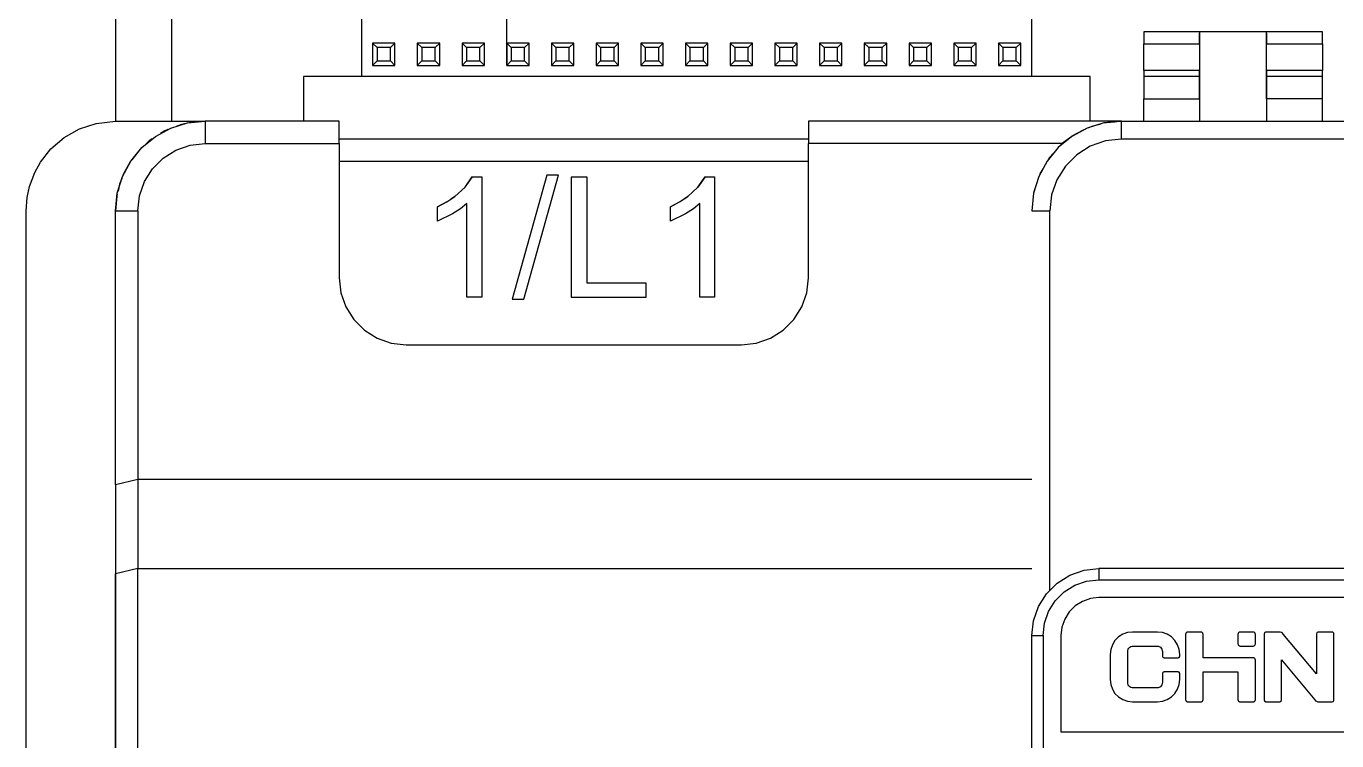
# Model space of a CAD drawing. Header units: millimetres. Extents: x 0 to 156, y 0 to 155.
# Drawn here: x 0 to 58.6, y 92.8 to 124.8 of the extents above; entities that cross this region are included whole.
import ezdxf

# ---------------------------------------------------------------- set-up
doc = ezdxf.new("R2010")
doc.units = ezdxf.units.MM

# ---------------------------------------------------------------- blocks, each defined once
blk = doc.blocks.new('CHINT_70dbcf6fe7c4519691b3c42ff544d895_FACE_0')
at = {"color": 7, "linetype": 'CONTINUOUS', "true_color": 0x40d9ff}
for p, q in [((6.5, 136.458), (6.5, 120.5)), ((15.7, 123.8), (15.5, 124)), ((15.5, 124), (15.5, 123)), ((16.5, 124), (15.5, 124)), ((15.7, 123.8), (15.7, 123.2)), ((16.3, 123.8), (15.7, 123.8)), ((16.3, 123.8), (16.5, 124)), ((16.3, 123.2), (16.3, 123.8)), ((16.5, 123), (16.5, 124)), ((17.7, 123.8), (17.5, 124)), ((17.5, 124), (17.5, 123)), ((18.5, 124), (17.5, 124)), ((17.7, 123.8), (17.7, 123.2)), ((18.3, 123.8), (17.7, 123.8)), ((18.3, 123.8), (18.5, 124)), ((18.3, 123.2), (18.3, 123.8)), ((18.5, 123), (18.5, 124)), ((19.7, 123.8), (19.5, 124)), ((19.5, 124), (19.5, 123)), ((20.5, 124), (19.5, 124)), ((19.7, 123.8), (19.7, 123.2)), ((20.3, 123.8), (19.7, 123.8)), ((20.3, 123.8), (20.5, 124)), ((20.3, 123.2), (20.3, 123.8)), ((20.5, 123), (20.5, 124)), ((21.7, 123.8), (21.5, 124)), ((21.5, 124), (21.5, 123)), ((22.5, 124), (21.5, 124)), ((21.7, 123.8), (21.7, 123.2)), ((22.3, 123.8), (21.7, 123.8)), ((22.3, 123.8), (22.5, 124)), ((22.3, 123.2), (22.3, 123.8)), ((22.5, 123), (22.5, 124)), ((23.7, 123.8), (23.5, 124)), ((23.5, 124), (23.5, 123)), ((24.5, 124), (23.5, 124)), ((23.7, 123.8), (23.7, 123.2)), ((24.3, 123.8), (23.7, 123.8)), ((24.3, 123.8), (24.5, 124)), ((24.3, 123.2), (24.3, 123.8)), ((24.5, 123), (24.5, 124)), ((25.7, 123.8), (25.5, 124)), ((25.5, 124), (25.5, 123)), ((26.5, 124), (25.5, 124)), ((25.7, 123.8), (25.7, 123.2)), ((26.3, 123.8), (25.7, 123.8)), ((26.3, 123.8), (26.5, 124)), ((26.3, 123.2), (26.3, 123.8)), ((26.5, 123), (26.5, 124)), ((27.7, 123.8), (27.5, 124)), ((27.5, 124), (27.5, 123)), ((28.5, 124), (27.5, 124)), ((27.7, 123.8), (27.7, 123.2)), ((28.3, 123.8), (27.7, 123.8)), ((28.3, 123.8), (28.5, 124)), ((28.3, 123.2), (28.3, 123.8)), ((28.5, 123), (28.5, 124)), ((29.7, 123.8), (29.5, 124)), ((29.5, 124), (29.5, 123)), ((30.5, 124), (29.5, 124)), ((29.7, 123.8), (29.7, 123.2)), ((30.3, 123.8), (29.7, 123.8)), ((30.3, 123.8), (30.5, 124)), ((30.3, 123.2), (30.3, 123.8)), ((30.5, 123), (30.5, 124)), ((31.7, 123.8), (31.5, 124)), ((31.5, 124), (31.5, 123)), ((32.5, 124), (31.5, 124)), ((31.7, 123.8), (31.7, 123.2)), ((32.3, 123.8), (31.7, 123.8)), ((32.3, 123.8), (32.5, 124)), ((32.3, 123.2), (32.3, 123.8)), ((32.5, 123), (32.5, 124)), ((33.7, 123.8), (33.5, 124)), ((33.5, 124), (33.5, 123)), ((34.5, 124), (33.5, 124)), ((33.7, 123.8), (33.7, 123.2)), ((34.3, 123.8), (33.7, 123.8)), ((34.3, 123.8), (34.5, 124)), ((34.3, 123.2), (34.3, 123.8)), ((34.5, 123), (34.5, 124)), ((35.7, 123.8), (35.5, 124)), ((35.5, 124), (35.5, 123)), ((36.5, 124), (35.5, 124)), ((35.7, 123.8), (35.7, 123.2)), ((36.3, 123.8), (35.7, 123.8)), ((36.3, 123.8), (36.5, 124)), ((36.3, 123.2), (36.3, 123.8)), ((36.5, 123), (36.5, 124)), ((37.7, 123.8), (37.5, 124)), ((37.5, 124), (37.5, 123)), ((38.5, 124), (37.5, 124)), ((37.7, 123.8), (37.7, 123.2)), ((38.3, 123.8), (37.7, 123.8)), ((38.3, 123.8), (38.5, 124)), ((38.3, 123.2), (38.3, 123.8)), ((38.5, 123), (38.5, 124)), ((39.7, 123.8), (39.5, 124)), ((39.5, 124), (39.5, 123)), ((40.5, 124), (39.5, 124)), ((39.7, 123.8), (39.7, 123.2)), ((40.3, 123.8), (39.7, 123.8)), ((40.3, 123.8), (40.5, 124)), ((40.3, 123.2), (40.3, 123.8)), ((40.5, 123), (40.5, 124)), ((41.7, 123.8), (41.5, 124)), ((41.5, 124), (41.5, 123)), ((42.5, 124), (41.5, 124)), ((41.7, 123.8), (41.7, 123.2)), ((42.3, 123.8), (41.7, 123.8)), ((42.3, 123.8), (42.5, 124)), ((42.3, 123.2), (42.3, 123.8)), ((42.5, 123), (42.5, 124)), ((43.7, 123.8), (43.5, 124)), ((43.5, 124), (43.5, 123)), ((44.5, 124), (43.5, 124)), ((43.7, 123.8), (43.7, 123.2)), ((44.3, 123.8), (43.7, 123.8)), ((44.3, 123.8), (44.5, 124)), ((44.3, 123.2), (44.3, 123.8)), ((44.5, 123), (44.5, 124)), ((15.7, 123.2), (15.5, 123)), ((15.7, 123.2), (16.3, 123.2)), ((16.3, 123.2), (16.5, 123)), ((17.7, 123.2), (17.5, 123)), ((17.7, 123.2), (18.3, 123.2)), ((18.3, 123.2), (18.5, 123)), ((19.7, 123.2), (19.5, 123)), ((19.7, 123.2), (20.3, 123.2)), ((20.3, 123.2), (20.5, 123)), ((21.7, 123.2), (21.5, 123)), ((21.7, 123.2), (22.3, 123.2)), ((22.3, 123.2), (22.5, 123)), ((23.7, 123.2), (23.5, 123)), ((23.7, 123.2), (24.3, 123.2)), ((24.3, 123.2), (24.5, 123)), ((25.7, 123.2), (25.5, 123)), ((25.7, 123.2), (26.3, 123.2)), ((26.3, 123.2), (26.5, 123)), ((27.7, 123.2), (27.5, 123)), ((27.7, 123.2), (28.3, 123.2)), ((28.3, 123.2), (28.5, 123)), ((29.7, 123.2), (29.5, 123)), ((29.7, 123.2), (30.3, 123.2)), ((30.3, 123.2), (30.5, 123)), ((31.7, 123.2), (31.5, 123)), ((31.7, 123.2), (32.3, 123.2)), ((32.3, 123.2), (32.5, 123)), ((33.7, 123.2), (33.5, 123)), ((33.7, 123.2), (34.3, 123.2)), ((34.3, 123.2), (34.5, 123)), ((35.7, 123.2), (35.5, 123)), ((35.7, 123.2), (36.3, 123.2)), ((36.3, 123.2), (36.5, 123)), ((37.7, 123.2), (37.5, 123)), ((37.7, 123.2), (38.3, 123.2)), ((38.3, 123.2), (38.5, 123)), ((39.7, 123.2), (39.5, 123)), ((39.7, 123.2), (40.3, 123.2)), ((40.3, 123.2), (40.5, 123)), ((41.7, 123.2), (41.5, 123)), ((41.7, 123.2), (42.3, 123.2)), ((42.3, 123.2), (42.5, 123)), ((43.7, 123.2), (43.5, 123)), ((43.7, 123.2), (44.3, 123.2)), ((44.3, 123.2), (44.5, 123)), ((15.5, 123), (16.5, 123)), ((17.5, 123), (18.5, 123)), ((19.5, 123), (20.5, 123)), ((21.5, 123), (22.5, 123)), ((23.5, 123), (24.5, 123)), ((25.5, 123), (26.5, 123)), ((27.5, 123), (28.5, 123)), ((29.5, 123), (30.5, 123)), ((31.5, 123), (32.5, 123)), ((33.5, 123), (34.5, 123)), ((35.5, 123), (36.5, 123)), ((37.5, 123), (38.5, 123)), ((39.5, 123), (40.5, 123)), ((41.5, 123), (42.5, 123)), ((43.5, 123), (44.5, 123)), ((52.5, 122.5), (50, 122.5)), ((58, 122.5), (55.5, 122.5)), ((52.5, 121.5), (52.5, 120.5)), ((55.5, 121.5), (55.5, 120.5)), ((35, 119.7), (14, 119.7)), ((46.734, 119.79), (46.354, 119.5)), ((46.354, 119.5), (35, 119.5)), ((46.274, 119.413), (46.354, 119.5)), ((35, 118.7), (14, 118.7)), ((19.952, 118.022), (19.632, 117.559)), ((30.374, 118.022), (30.054, 117.559)), ((18.819, 116.896), (18.4, 116.671)), ((19.181, 117.142), (18.996, 117.016)), ((29.241, 116.896), (28.822, 116.671)), ((29.604, 117.142), (29.418, 117.016)), ((45.8, 99.516), (45.8, 116.5)), ((4, 104.264), (5, 104.5)), ((5, 104.5), (5, 100.5)), ((5, 104.5), (45, 104.5)), ((4, 104.264), (4, 50.736)), ((4, 104.264), (4, 100.264)), ((5, 100.5), (4, 100.264)), ((5, 54.5), (5, 100.5)), ((5, 100.5), (45, 100.5)), ((4, 54.736), (4, 100.264))]:
    blk.add_line(p, q, dxfattribs=at)
for points in [[(16, 153), (15, 152), (15, 122.5)], [(45, 122.5), (45, 152), (44, 153)], [(6.5, 136.458), (5.985, 136.327), (5.57, 136.141), (5.223, 135.916), (4.835, 135.575), (4.487, 135.142), (4.226, 134.66), (4.061, 134.125), (4.015, 133.821), (4, 133.5), (4, 120.5)], [(21.5, 123), (21.5, 135.742), (21.5, 135)], [(52.5, 124.5), (50, 124.5), (50, 124.439), (50, 124.259), (50, 123.964)], [(55.5, 121.5), (55.5, 124.439), (55.5, 124.5), (52.5, 124.5), (52.5, 124.439), (52.5, 121.5)], [(52.5, 123.964), (52.5, 124.259), (52.5, 124.439)], [(58, 123.964), (58, 124.259), (58, 124.439), (58, 124.5), (55.5, 124.5)], [(55.5, 124.439), (55.5, 124.259), (55.5, 123.964)], [(52.5, 123.964), (52.5, 122.768), (50, 122.768), (50, 123.964), (52.5, 123.964)], [(58, 123.964), (58, 122.768), (55.5, 122.768), (55.5, 123.964), (58, 123.964)], [(50, 122.768), (50, 122.621), (50, 122.53), (50, 122.5)], [(52.5, 122.5), (52.5, 122.53), (52.5, 122.621), (52.5, 122.768)], [(55.5, 122.768), (55.5, 122.621), (55.5, 122.53), (55.5, 122.5)], [(58, 122.5), (58, 122.53), (58, 122.621), (58, 122.768)], [(47.6, 120.5), (47.6, 122.5), (12.4, 122.5), (12.4, 120.5)], [(50, 122.5), (50, 122.456), (50, 122.327), (50, 122.118), (50, 121.838), (50, 121.5)], [(52.5, 121.5), (52.5, 121.838), (52.5, 122.118), (52.5, 122.327), (52.5, 122.456), (52.5, 122.5)], [(55.5, 122.5), (55.5, 122.456), (55.5, 122.327), (55.5, 122.118), (55.5, 121.838), (55.5, 121.5)], [(58, 121.5), (58, 121.838), (58, 122.118), (58, 122.327), (58, 122.456), (58, 122.5)], [(50, 120.5), (50, 121.5), (52.5, 121.5)], [(58, 120.5), (58, 121.5), (55.5, 121.5)], [(4, 34.5), (3.454, 34.536), (2.954, 34.638), (2.202, 34.927), (1.505, 35.374), (1.047, 35.8), (0.649, 36.313), (0.355, 36.853), (0.179, 37.319), (0.051, 37.856), (0, 38.5), (0, 116.5), (0.043, 117.092), (0.152, 117.591), (0.386, 118.214), (0.636, 118.666), (1.107, 119.263), (1.693, 119.768), (2.38, 120.157), (3.134, 120.407), (4, 120.5)], [(4, 120.5), (8, 120.5), (8, 119.5), (14, 119.5)], [(4, 116.5), (4.077, 117.28), (4.304, 118.031), (4.674, 118.722), (5.172, 119.328), (5.778, 119.826), (6.469, 120.196), (7.22, 120.423), (8, 120.5)], [(7.153, 120.403), (6.954, 120.362), (6.711, 120.269)], [(8, 120.5), (7.454, 120.464), (7.284, 120.429)], [(14, 119.5), (14, 120.5), (8, 120.5)], [(49, 120.5), (35, 120.5), (35, 119.5)], [(49, 120.5), (48.22, 120.423), (47.469, 120.196), (46.778, 119.826), (46.172, 119.328), (45.674, 118.722), (45.304, 118.031), (45.077, 117.28), (45, 116.5), (45.8, 116.5)], [(47.54, 120.217), (47.735, 120.295), (48.101, 120.387)], [(48.261, 120.427), (48.335, 120.446), (48.7, 120.476)], [(48.7, 120.47), (48.7, 120.489), (48.8, 120.495), (48.9, 120.499), (49, 120.5)], [(67.5, 119.7), (49, 119.7), (49, 120.5), (67.5, 120.5)], [(5.638, 119.712), (5.505, 119.626), (5.287, 119.423)], [(6.336, 120.125), (6.202, 120.073), (6.014, 119.952)], [(49, 119.7), (48.288, 119.62), (47.612, 119.383), (47.005, 119.002), (46.498, 118.495), (46.117, 117.888), (45.88, 117.212), (45.8, 116.5)], [(46.789, 119.832), (46.804, 119.844), (47.3, 120.12), (47.417, 120.168)], [(5.127, 119.275), (5.047, 119.2), (4.72, 118.778)], [(5, 116.5), (5.075, 117.168), (5.297, 117.802), (5.655, 118.37), (6.13, 118.845), (6.698, 119.203), (7.332, 119.425), (8, 119.5)], [(14, 119.5), (14, 113.5), (14.075, 112.832), (14.297, 112.198), (14.655, 111.63), (15.13, 111.155), (15.698, 110.797), (16.332, 110.575), (17, 110.5), (32, 110.5), (32.668, 110.575), (33.302, 110.797), (33.87, 111.155), (34.345, 111.63), (34.703, 112.198), (34.925, 112.832), (35, 113.5), (35, 119.5)], [(45.955, 119.065), (45.782, 118.876), (45.737, 118.799)], [(4.668, 118.712), (4.649, 118.687), (4.355, 118.147), (4.327, 118.073)], [(4.278, 117.943), (4.179, 117.681), (4.107, 117.379)], [(19.952, 118.022), (20.38, 118.022), (20.38, 112.63), (19.722, 112.63), (19.722, 116.829), (19.428, 116.582), (19.078, 116.355), (18.4, 116.034), (18.4, 116.671)], [(18.4, 116.671), (18.814, 116.893), (19.18, 117.141), (19.633, 117.56), (19.952, 118.022)], [(22.269, 112.542), (23.822, 118.088), (23.291, 118.088), (21.739, 112.542), (22.269, 112.542)], [(27.742, 112.63), (27.742, 113.263), (25.096, 113.263), (25.096, 118), (24.385, 118), (24.385, 112.63), (27.742, 112.63)], [(30.374, 118.022), (30.803, 118.022), (30.803, 112.63), (30.144, 112.63), (30.144, 116.829), (29.85, 116.582), (29.5, 116.355), (28.822, 116.034), (28.822, 116.671)], [(28.822, 116.671), (29.236, 116.893), (29.602, 117.141), (30.055, 117.56), (30.374, 118.022)], [(45.488, 118.373), (45.354, 118.146), (45.335, 118.089)], [(45.165, 117.57), (45.09, 117.342), (45.086, 117.312)], [(4.072, 117.234), (4.051, 117.144), (4, 116.5)], [(4, 104.264), (4, 116.5), (5, 116.5), (5, 104.5)], [(45, 97.5), (45.075, 98.168), (45.297, 98.802), (45.655, 99.37), (46.13, 99.845), (46.698, 100.203), (47.332, 100.425), (48, 100.5)], [(108, 100.5), (48, 100.5), (48, 100), (108, 100), (108, 100.5)], [(45.5, 97.5), (45.563, 98.056), (45.748, 98.585), (46.045, 99.059), (46.441, 99.455), (46.915, 99.752), (47.444, 99.937), (48, 100)], [(63.5, 93.2), (67.075, 96.2), (109.7, 96.2), (109.7, 97.5), (109.657, 97.878), (109.532, 98.238), (109.329, 98.56), (109.06, 98.829), (108.738, 99.032), (108.378, 99.157), (108, 99.2), (48, 99.2), (47.622, 99.157), (47.262, 99.032), (46.94, 98.829), (46.671, 98.56), (46.468, 98.238), (46.343, 97.878), (46.3, 97.5), (46.3, 93.2), (63.5, 93.2)], [(45, 62.4), (45, 97.5), (45.5, 97.5), (45.5, 62.4), (45, 62.4)], [(51.592, 95.317), (51.617, 95.54), (51.617, 95.788), (51.615, 95.809), (51.608, 95.83), (51.597, 95.848), (51.581, 95.863), (51.563, 95.875), (51.543, 95.882), (51.521, 95.884), (50.936, 95.884), (50.915, 95.882), (50.894, 95.875), (50.876, 95.863), (50.861, 95.848), (50.849, 95.83), (50.842, 95.809), (50.84, 95.788), (50.84, 95.414), (50.834, 95.358), (50.815, 95.305), (50.785, 95.258), (50.746, 95.218), (50.699, 95.189), (50.646, 95.17), (50.59, 95.164), (49.534, 95.164), (49.479, 95.17), (49.426, 95.189), (49.379, 95.218), (49.339, 95.258), (49.309, 95.305), (49.291, 95.358), (49.285, 95.414), (49.285, 96.786), (49.291, 96.842), (49.309, 96.895), (49.339, 96.942), (49.379, 96.982), (49.426, 97.011), (49.479, 97.03), (49.534, 97.036), (50.59, 97.036), (50.646, 97.03), (50.699, 97.011), (50.746, 96.982), (50.785, 96.942), (50.815, 96.895), (50.834, 96.842), (50.84, 96.786), (50.84, 96.604), (50.842, 96.583), (50.849, 96.562), (50.861, 96.544), (50.876, 96.529), (50.894, 96.518), (50.915, 96.51), (50.936, 96.508), (51.521, 96.508), (51.543, 96.51), (51.563, 96.518), (51.581, 96.529), (51.597, 96.544), (51.608, 96.562), (51.615, 96.583), (51.617, 96.604), (51.617, 96.66), (51.592, 96.883), (51.518, 97.094), (51.399, 97.283), (51.241, 97.442), (51.051, 97.561), (50.84, 97.635), (50.617, 97.66), (49.497, 97.66), (49.275, 97.635), (49.064, 97.561), (48.874, 97.442), (48.716, 97.283), (48.597, 97.094), (48.523, 96.883), (48.497, 96.66), (48.497, 95.54), (48.523, 95.317), (48.597, 95.106), (48.716, 94.917), (48.874, 94.758), (49.064, 94.639), (49.275, 94.565), (49.497, 94.54), (50.617, 94.54), (50.84, 94.565), (51.051, 94.639), (51.241, 94.758), (51.399, 94.917), (51.518, 95.106), (51.592, 95.317)], [(52.58, 97.658), (52.558, 97.66), (51.973, 97.66), (51.951, 97.658), (51.931, 97.651), (51.913, 97.639), (51.898, 97.624), (51.886, 97.606), (51.879, 97.585), (51.877, 97.564), (51.877, 94.636), (51.879, 94.615), (51.886, 94.594), (51.898, 94.576), (51.913, 94.561), (51.931, 94.55), (51.951, 94.542), (51.973, 94.54), (52.558, 94.54), (52.58, 94.542), (52.6, 94.55), (52.618, 94.561), (52.633, 94.576), (52.645, 94.594), (52.652, 94.615), (52.654, 94.636), (52.654, 95.884), (54.219, 95.884), (54.219, 94.636), (54.221, 94.615), (54.229, 94.594), (54.24, 94.576), (54.255, 94.561), (54.273, 94.55), (54.294, 94.542), (54.315, 94.54), (54.901, 94.54), (54.922, 94.542), (54.942, 94.55), (54.961, 94.561), (54.976, 94.576), (54.987, 94.594), (54.994, 94.615), (54.997, 94.636), (54.997, 96.412), (54.994, 96.433), (54.987, 96.454), (54.976, 96.472), (54.961, 96.487), (54.942, 96.499), (54.922, 96.506), (54.901, 96.508), (52.654, 96.508), (52.654, 97.564), (52.652, 97.585), (52.645, 97.606), (52.633, 97.624), (52.618, 97.639), (52.6, 97.651), (52.58, 97.658)], [(54.219, 97.564), (54.219, 97.132), (54.221, 97.111), (54.229, 97.09), (54.24, 97.072), (54.255, 97.057), (54.273, 97.046), (54.294, 97.038), (54.315, 97.036), (54.901, 97.036), (54.922, 97.038), (54.942, 97.046), (54.961, 97.057), (54.976, 97.072), (54.987, 97.09), (54.994, 97.111), (54.997, 97.132), (54.997, 97.564), (54.994, 97.585), (54.987, 97.606), (54.976, 97.624), (54.961, 97.639), (54.942, 97.651), (54.922, 97.658), (54.901, 97.66), (54.315, 97.66), (54.294, 97.658), (54.273, 97.651), (54.255, 97.639), (54.24, 97.624), (54.229, 97.606), (54.221, 97.585), (54.219, 97.564)], [(57.791, 94.546), (57.845, 94.54), (58.414, 94.54), (58.436, 94.542), (58.456, 94.55), (58.474, 94.561), (58.489, 94.576), (58.501, 94.594), (58.508, 94.615), (58.51, 94.636), (58.51, 97.564), (58.508, 97.585), (58.501, 97.606), (58.489, 97.624), (58.474, 97.639), (58.456, 97.651), (58.436, 97.658), (58.414, 97.66), (57.829, 97.66), (57.807, 97.658), (57.787, 97.651), (57.769, 97.639), (57.754, 97.624), (57.742, 97.606), (57.735, 97.585), (57.733, 97.564), (57.733, 95.788), (56.248, 97.57), (56.208, 97.608), (56.162, 97.636), (56.11, 97.654), (56.056, 97.66), (55.486, 97.66), (55.465, 97.658), (55.445, 97.651), (55.426, 97.639), (55.411, 97.624), (55.4, 97.606), (55.393, 97.585), (55.39, 97.564), (55.39, 94.636), (55.393, 94.615), (55.4, 94.594), (55.411, 94.576), (55.426, 94.561), (55.445, 94.55), (55.465, 94.542), (55.486, 94.54), (56.072, 94.54), (56.093, 94.542), (56.114, 94.55), (56.132, 94.561), (56.147, 94.576), (56.158, 94.594), (56.165, 94.615), (56.168, 94.636), (56.168, 96.412), (57.653, 94.63), (57.692, 94.592), (57.739, 94.564), (57.791, 94.546)]]:
    blk.add_lwpolyline(points, dxfattribs=at)
blk = doc.blocks.new('CHINT_70dbcf6fe7c4519691b3c42ff544d895')
at = {"true_color": 0x40d9ff}
blk.add_blockref('CHINT_70dbcf6fe7c4519691b3c42ff544d895_FACE_0', (0, 0), dxfattribs=at)

msp = doc.modelspace()

# ---------------------------------------------------------------- block references
at = {"true_color": 0x40d9ff}
msp.add_blockref('CHINT_70dbcf6fe7c4519691b3c42ff544d895', (0, 0), dxfattribs=at)

doc.saveas('drawing.dxf')
